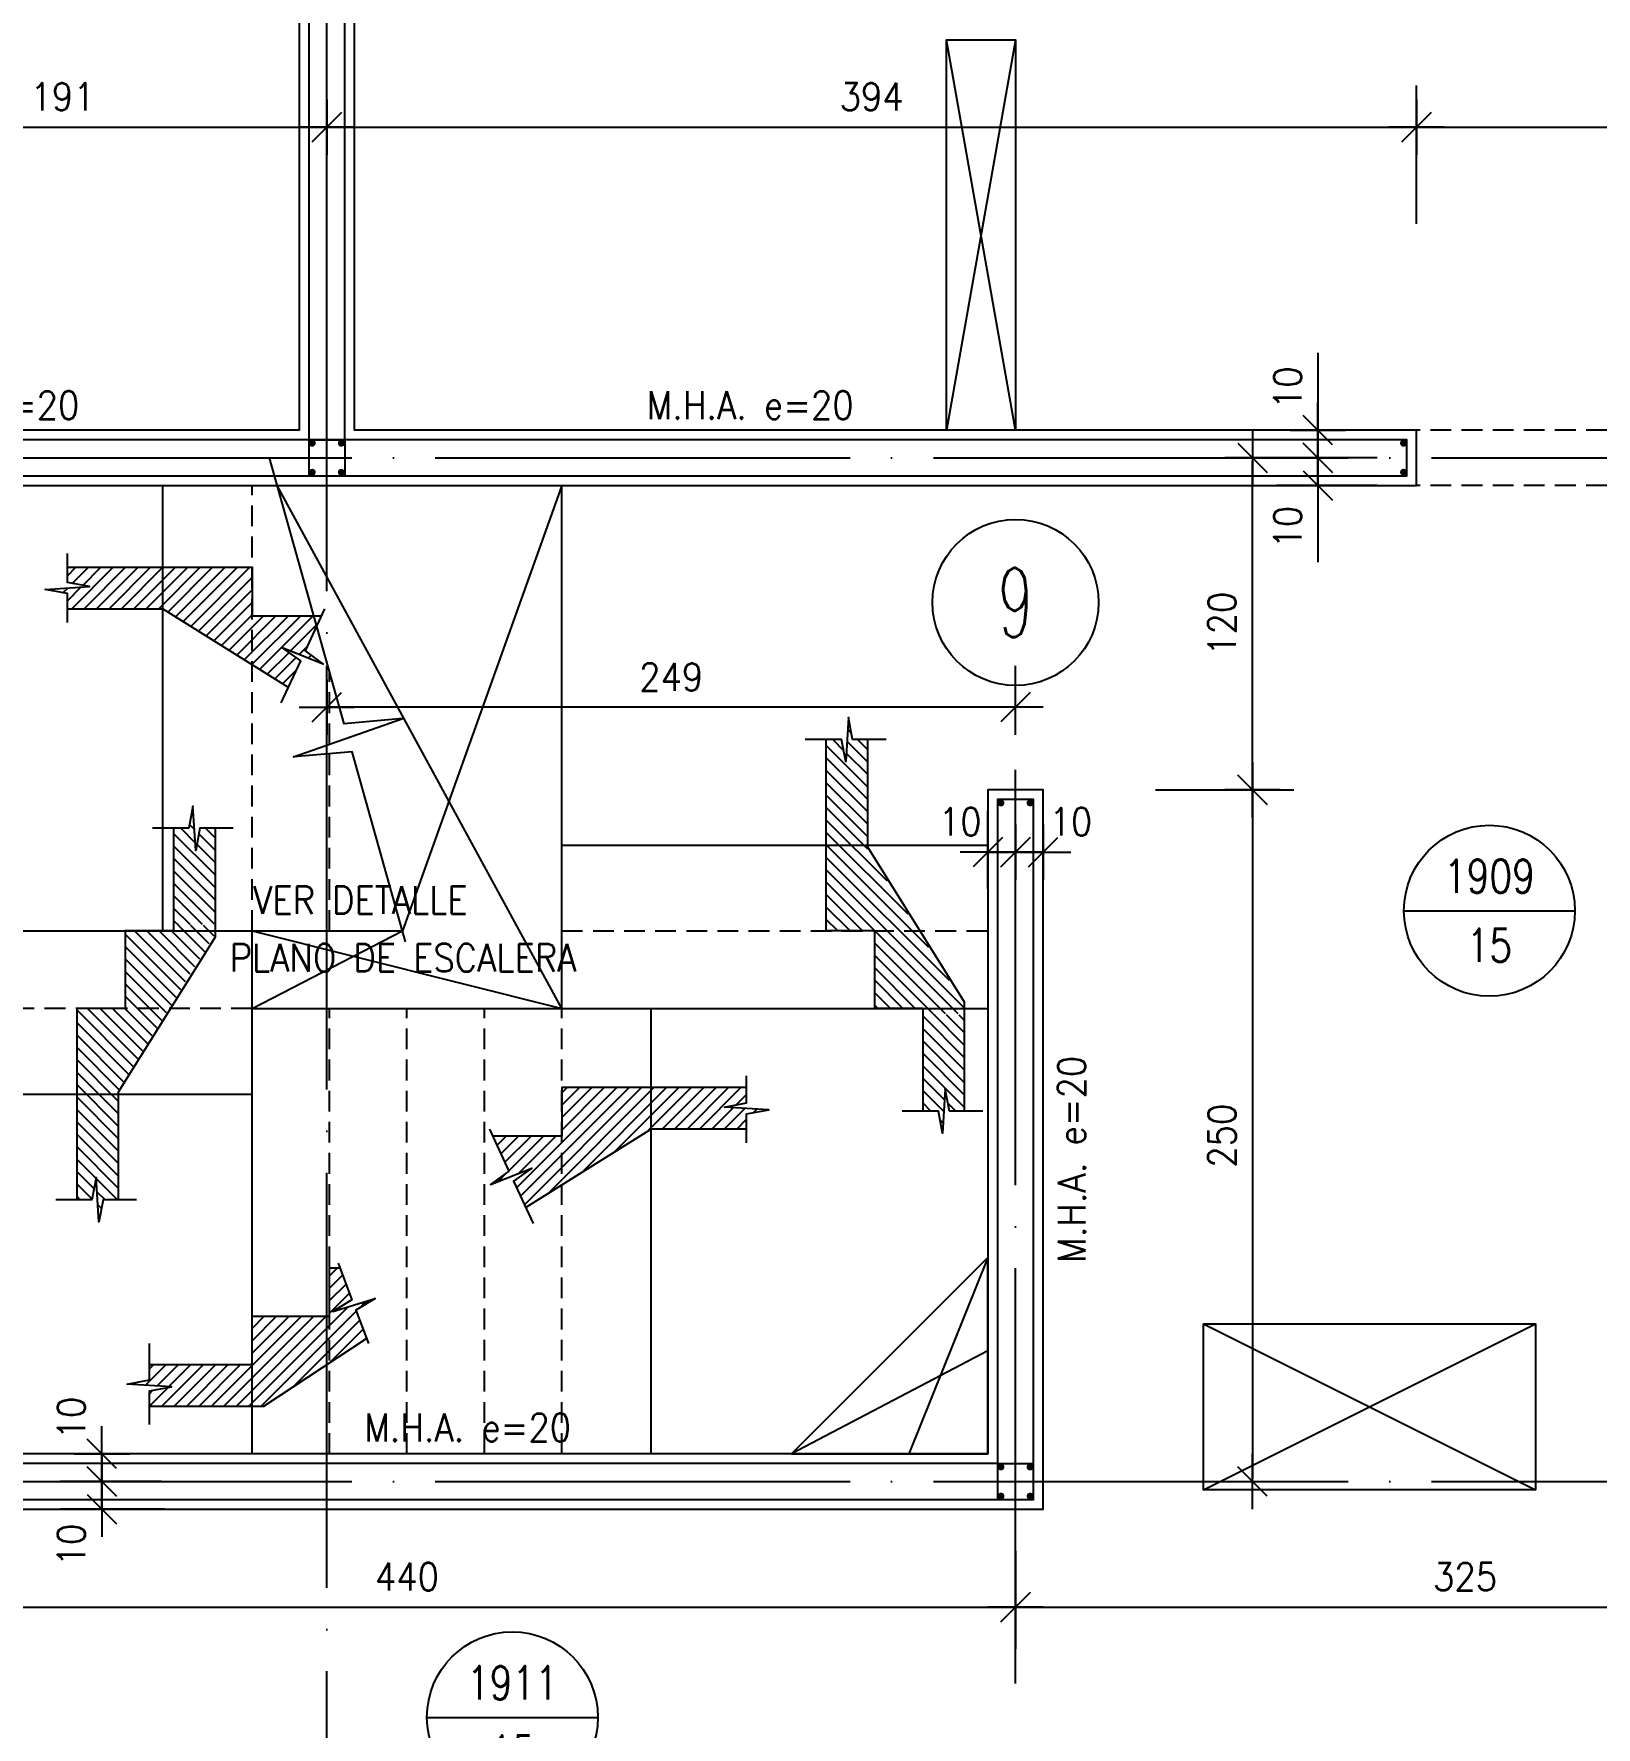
# Model space of a CAD drawing. Extents: x 2783 to 11950, y 3653 to 11429.
# Drawn here: x 5963 to 6527, y 5439 to 6051 of the extents above; entities that cross this region are included whole.
import ezdxf
from ezdxf.enums import TextEntityAlignment as Align

# ---------------------------------------------------------------- set-up
doc = ezdxf.new("R2010")
doc.units = 0
doc.header["$LTSCALE"] = 60
doc.header["$PDMODE"] = 1
doc.linetypes.add('EJES', pattern=[3, 2.5, -0.25, 0, -0.25])
doc.linetypes.add('HIDDEN2', pattern=[0.1875, 0.125, -0.0625])
doc.layers.get('0').update_dxf_attribs({"linetype": 'CONTINUOUS'})
doc.layers.get('DEFPOINTS').update_dxf_attribs({"linetype": 'CONTINUOUS'})
for name, color, linetype in [('CAJAP', 3, 'HIDDEN2'), ('COTAS', 3, 'CONTINUOUS'), ('CRUCES', 9, 'CONTINUOUS'), ('EJES', 1, 'EJES'), ('MALLA', 1, 'CONTINUOUS'), ('MUROS', 4, 'CONTINUOUS'), ('REFUERZOS', 3, 'HIDDEN2'), ('SECCION', 1, 'CONTINUOUS'), ('SHAFT', 1, 'CONTINUOUS'), ('TEXTOS', 2, 'CONTINUOUS'), ('VIGAS', 2, 'CONTINUOUS')]:
    doc.layers.add(name, color=color, linetype=linetype)
doc.layers.add('RLA-LOSAS', color=3, linetype='CONTINUOUS', lineweight=9)
doc.styles.add('COTAS', font='romans.shx', dxfattribs={"width": 0.9})
doc.styles.add('ROMANS', font='romans.shx', dxfattribs={"width": 0.9, "height": 10})
doc.dimstyles.new('50', dxfattribs={"dimtxt": 10, "dimasz": 1, "dimexe": 15, "dimexo": 0, "dimgap": 6, "dimtad": 1, "dimdec": 8, "dimdsep": 46, "dimtxsty": 'COTAS', "dimblk": '$COTA$', "dimcen": 0.09, "dimdle": 10, "dimclrd": 256, "dimclre": 256, "dimclrt": 2, "dimadec": 0, "dimazin": 0, "dimtfac": 1, "dimtdec": 8, "dimtmove": 0, "dimatfit": 2, "dimfxl": 35, "dimfxlon": 1, "dimtolj": 1, "dimarcsym": 0})

# ---------------------------------------------------------------- blocks, each defined once
blk = doc.blocks.new('$COTA$')
at = {"layer": 'COTAS'}
for p, q in [((0, -10), (0, 10)), ((10, 0), (-10, 0)), ((5.3, 5.3), (-5.3, -5.3))]:
    blk.add_line(p, q, dxfattribs=at)
blk = doc.blocks.new('*D28')
at = {"layer": 'COTAS', "lineweight": -2, "transparency": 16777216}
for p, q in [((5877.46, 5502.7), (5877.46, 5467.31)), ((6317.46, 5502.7), (6317.46, 5467.31)), ((5878.46, 5482.31), (6316.46, 5482.31))]:
    blk.add_line(p, q, dxfattribs=at)
at = {"layer": 'DEFPOINTS', "color": 0, "transparency": 16777216}
for p in [(5877.46, 5502.7), (6317.46, 5502.7), (6317.46, 5482.31)]:
    blk.add_point(p, dxfattribs=at)
at = {"layer": 'COTAS', "lineweight": -2, "transparency": 16777216, "rotation": 180}
blk.add_blockref('$COTA$', (5877.46, 5482.31), dxfattribs=at)
at = {"layer": 'COTAS', "lineweight": -2, "transparency": 16777216}
blk.add_blockref('$COTA$', (6317.46, 5482.31), dxfattribs=at)
at = {"layer": 'COTAS', "color": 2, "transparency": 16777216, "insert": (6097.46, 5493.31), "char_height": 10, "attachment_point": 5, "style": 'COTAS'}
blk.add_mtext('\\A1;440', dxfattribs=at)
blk = doc.blocks.new('*D30')
at = {"layer": 'COTAS', "lineweight": -2, "transparency": 16777216}
for p, q in [((6368.11, 5777.71), (6418.11, 5777.71)), ((6403.11, 5776.71), (6403.11, 5528.71)), ((6368.11, 5527.71), (6418.11, 5527.71))]:
    blk.add_line(p, q, dxfattribs=at)
at = {"layer": 'DEFPOINTS', "color": 0, "transparency": 16777216}
for p in [(6327.46, 5777.71), (6327.46, 5527.71), (6403.11, 5527.71)]:
    blk.add_point(p, dxfattribs=at)
at = {"layer": 'COTAS', "lineweight": -2, "transparency": 16777216}
for p, rotation in [((6403.11, 5777.71), 90), ((6403.11, 5527.71), 270)]:
    blk.add_blockref('$COTA$', p, dxfattribs=dict(at, rotation=rotation))
at = {"layer": 'COTAS', "color": 2, "transparency": 16777216, "insert": (6392.11, 5652.71), "char_height": 10, "attachment_point": 5, "rotation": 90, "style": 'COTAS'}
blk.add_mtext('\\A1;250', dxfattribs=at)
blk = doc.blocks.new('*D57')
at = {"layer": 'COTAS', "lineweight": -2, "transparency": 16777216}
for p, q in [((5877.46, 5982.23), (5877.46, 6032.23)), ((6068.46, 5982.23), (6068.46, 6032.23)), ((5878.46, 6017.23), (6067.46, 6017.23))]:
    blk.add_line(p, q, dxfattribs=at)
at = {"layer": 'DEFPOINTS', "color": 0, "transparency": 16777216}
for p in [(6068.46, 6017.23), (5877.46, 5974.07), (6068.46, 5974.4)]:
    blk.add_point(p, dxfattribs=at)
at = {"layer": 'COTAS', "lineweight": -2, "transparency": 16777216, "rotation": 180}
blk.add_blockref('$COTA$', (5877.46, 6017.23), dxfattribs=at)
at = {"layer": 'COTAS', "lineweight": -2, "transparency": 16777216}
blk.add_blockref('$COTA$', (6068.46, 6017.23), dxfattribs=at)
at = {"layer": 'COTAS', "color": 2, "transparency": 16777216, "insert": (5972.96, 6028.23), "char_height": 10, "attachment_point": 5, "style": 'COTAS'}
blk.add_mtext('\\A1;191', dxfattribs=at)
blk = doc.blocks.new('*D58')
at = {"layer": 'COTAS', "lineweight": -2, "transparency": 16777216}
for p, q in [((6068.46, 5982.23), (6068.46, 6032.23)), ((6462.46, 5982.23), (6462.46, 6032.23)), ((6069.46, 6017.23), (6461.46, 6017.23))]:
    blk.add_line(p, q, dxfattribs=at)
at = {"layer": 'DEFPOINTS', "color": 0, "transparency": 16777216}
for p in [(6462.46, 6017.23), (6068.46, 5974.4), (6462.46, 5974.4)]:
    blk.add_point(p, dxfattribs=at)
at = {"layer": 'COTAS', "lineweight": -2, "transparency": 16777216, "rotation": 180}
blk.add_blockref('$COTA$', (6068.46, 6017.23), dxfattribs=at)
at = {"layer": 'COTAS', "lineweight": -2, "transparency": 16777216}
blk.add_blockref('$COTA$', (6462.46, 6017.23), dxfattribs=at)
at = {"layer": 'COTAS', "color": 2, "transparency": 16777216, "insert": (6265.46, 6028.23), "char_height": 10, "attachment_point": 5, "style": 'COTAS'}
blk.add_mtext('\\A1;394', dxfattribs=at)
blk = doc.blocks.new('$EJE$')
at = {"color": 6}
blk.add_circle((0, 0), 30, dxfattribs=at)
at = {"color": 6, "style": 'COTAS', "width": 0.6}
blk.add_attdef('EJE', text='', height=25, dxfattribs=at).set_placement((0, 0), align=Align.MIDDLE)
blk = doc.blocks.new('*D117')
at = {"layer": 'COTAS', "lineweight": -2, "transparency": 16777216}
for p, q in [((6462.46, 5982.23), (6462.46, 6032.23)), ((6642.46, 5982.23), (6642.46, 6032.23)), ((6463.46, 6017.23), (6641.46, 6017.23))]:
    blk.add_line(p, q, dxfattribs=at)
at = {"layer": 'DEFPOINTS', "color": 0, "transparency": 16777216}
for p in [(6642.46, 6017.23), (6642.46, 5980.78), (6462.46, 5974.4)]:
    blk.add_point(p, dxfattribs=at)
at = {"layer": 'COTAS', "lineweight": -2, "transparency": 16777216, "rotation": 180}
blk.add_blockref('$COTA$', (6462.46, 6017.23), dxfattribs=at)
at = {"layer": 'COTAS', "lineweight": -2, "transparency": 16777216}
blk.add_blockref('$COTA$', (6642.46, 6017.23), dxfattribs=at)
at = {"layer": 'COTAS', "color": 2, "transparency": 16777216, "insert": (6552.46, 6028.23), "char_height": 10, "attachment_point": 5, "style": 'COTAS'}
blk.add_mtext('\\A1;180', dxfattribs=at)
blk = doc.blocks.new('*D122')
at = {"layer": 'COTAS', "lineweight": -2, "transparency": 16777216}
for p, q in [((6317.46, 5502.7), (6317.46, 5467.31)), ((6642.46, 5502.7), (6642.46, 5467.31)), ((6318.46, 5482.31), (6641.46, 5482.31))]:
    blk.add_line(p, q, dxfattribs=at)
at = {"layer": 'DEFPOINTS', "color": 0, "transparency": 16777216}
for p in [(6317.46, 5502.7), (6642.46, 5502.7), (6642.46, 5482.31)]:
    blk.add_point(p, dxfattribs=at)
at = {"layer": 'COTAS', "lineweight": -2, "transparency": 16777216, "rotation": 180}
blk.add_blockref('$COTA$', (6317.46, 5482.31), dxfattribs=at)
at = {"layer": 'COTAS', "lineweight": -2, "transparency": 16777216}
blk.add_blockref('$COTA$', (6642.46, 5482.31), dxfattribs=at)
at = {"layer": 'COTAS', "color": 2, "transparency": 16777216, "insert": (6479.96, 5493.31), "char_height": 10, "attachment_point": 5, "style": 'COTAS'}
blk.add_mtext('\\A1;325', dxfattribs=at)
blk = doc.blocks.new('*D127')
at = {"layer": 'COTAS', "lineweight": -2, "transparency": 16777216}
for p, q in [((6426.78, 5898.71), (6426.78, 5899.71)), ((6448.24, 5897.71), (6411.78, 5897.71)), ((6426.78, 5897.71), (6426.78, 5887.71)), ((6448.24, 5887.71), (6411.78, 5887.71)), ((6426.78, 5886.71), (6426.78, 5859.96))]:
    blk.add_line(p, q, dxfattribs=at)
at = {"layer": 'DEFPOINTS', "color": 0, "transparency": 16777216}
for p in [(6426.78, 5897.71), (6448.24, 5897.71), (6448.24, 5887.71)]:
    blk.add_point(p, dxfattribs=at)
at = {"layer": 'COTAS', "lineweight": -2, "transparency": 16777216}
for p, rotation in [((6426.78, 5897.71), 270), ((6426.78, 5887.71), 90)]:
    blk.add_blockref('$COTA$', p, dxfattribs=dict(at, rotation=rotation))
at = {"layer": 'COTAS', "color": 2, "transparency": 16777216, "insert": (6415.78, 5872.61), "char_height": 10, "attachment_point": 5, "rotation": 90, "style": 'COTAS'}
blk.add_mtext('\\A1;10', dxfattribs=at)
blk = doc.blocks.new('*D128')
at = {"layer": 'COTAS', "lineweight": -2, "transparency": 16777216}
for p, q in [((6426.78, 5935.63), (6426.78, 5907.71)), ((6449.6, 5907.71), (6411.78, 5907.71)), ((6426.78, 5908.71), (6426.78, 5909.71)), ((6426.78, 5897.71), (6426.78, 5907.71)), ((6426.78, 5897.71), (6426.78, 5907.71)), ((6448.24, 5897.71), (6411.78, 5897.71)), ((6426.78, 5896.71), (6426.78, 5895.71))]:
    blk.add_line(p, q, dxfattribs=at)
at = {"layer": 'DEFPOINTS', "color": 0, "transparency": 16777216}
for p in [(6426.78, 5907.71), (6449.6, 5907.71), (6448.24, 5897.71)]:
    blk.add_point(p, dxfattribs=at)
at = {"layer": 'COTAS', "lineweight": -2, "transparency": 16777216}
for p, rotation in [((6426.78, 5907.71), 270), ((6426.78, 5897.71), 90)]:
    blk.add_blockref('$COTA$', p, dxfattribs=dict(at, rotation=rotation))
at = {"layer": 'COTAS', "color": 2, "transparency": 16777216, "insert": (6415.78, 5922.99), "char_height": 10, "attachment_point": 5, "rotation": 90, "style": 'COTAS'}
blk.add_mtext('\\A1;10', dxfattribs=at)
blk = doc.blocks.new('*D163')
at = {"layer": 'COTAS', "lineweight": -2, "transparency": 16777216}
for p, q in [((6317.46, 5743.21), (6317.46, 5770.2)), ((6327.46, 5741.86), (6327.46, 5770.2)), ((6316.46, 5755.2), (6315.46, 5755.2)), ((6317.46, 5755.2), (6327.46, 5755.2)), ((6328.46, 5755.2), (6329.46, 5755.2))]:
    blk.add_line(p, q, dxfattribs=at)
at = {"layer": 'DEFPOINTS', "color": 0, "transparency": 16777216}
for p in [(6327.46, 5755.2), (6317.46, 5743.21), (6327.46, 5741.86)]:
    blk.add_point(p, dxfattribs=at)
at = {"layer": 'COTAS', "lineweight": -2, "transparency": 16777216}
blk.add_blockref('$COTA$', (6317.46, 5755.2), dxfattribs=at)
at = {"layer": 'COTAS', "lineweight": -2, "transparency": 16777216, "rotation": 180}
blk.add_blockref('$COTA$', (6327.46, 5755.2), dxfattribs=at)
at = {"layer": 'COTAS', "color": 2, "transparency": 16777216, "insert": (6337.46, 5766.2), "char_height": 10, "attachment_point": 5, "style": 'COTAS'}
blk.add_mtext('\\A1;10', dxfattribs=at)
blk = doc.blocks.new('*D166')
at = {"layer": 'COTAS', "lineweight": -2, "transparency": 16777216}
for p, q in [((6068.46, 5806.57), (6068.46, 5822.52)), ((6317.46, 5806.57), (6317.46, 5822.52)), ((6316.46, 5807.52), (6069.46, 5807.52))]:
    blk.add_line(p, q, dxfattribs=at)
at = {"layer": 'DEFPOINTS', "color": 0, "transparency": 16777216}
for p in [(6068.46, 5807.52), (6068.46, 5806.57), (6317.46, 5806.57)]:
    blk.add_point(p, dxfattribs=at)
at = {"layer": 'COTAS', "lineweight": -2, "transparency": 16777216, "rotation": 180}
blk.add_blockref('$COTA$', (6068.46, 5807.52), dxfattribs=at)
at = {"layer": 'COTAS', "lineweight": -2, "transparency": 16777216}
blk.add_blockref('$COTA$', (6317.46, 5807.52), dxfattribs=at)
at = {"layer": 'COTAS', "color": 2, "transparency": 16777216, "insert": (6192.96, 5818.52), "char_height": 10, "attachment_point": 5, "style": 'COTAS'}
blk.add_mtext('\\A1;249', dxfattribs=at)
blk = doc.blocks.new('*D168')
at = {"layer": 'COTAS', "lineweight": -2, "transparency": 16777216}
for p, q in [((6307.46, 5741.86), (6307.46, 5770.2)), ((6317.46, 5743.21), (6317.46, 5770.2)), ((6306.46, 5755.2), (6305.46, 5755.2)), ((6317.46, 5755.2), (6307.46, 5755.2)), ((6318.46, 5755.2), (6319.46, 5755.2))]:
    blk.add_line(p, q, dxfattribs=at)
at = {"layer": 'DEFPOINTS', "color": 0, "transparency": 16777216}
for p in [(6307.46, 5755.2), (6307.46, 5741.86), (6317.46, 5743.21)]:
    blk.add_point(p, dxfattribs=at)
at = {"layer": 'COTAS', "lineweight": -2, "transparency": 16777216}
blk.add_blockref('$COTA$', (6307.46, 5755.2), dxfattribs=at)
at = {"layer": 'COTAS', "lineweight": -2, "transparency": 16777216, "rotation": 180}
blk.add_blockref('$COTA$', (6317.46, 5755.2), dxfattribs=at)
at = {"layer": 'COTAS', "color": 2, "transparency": 16777216, "insert": (6297.46, 5766.2), "char_height": 10, "attachment_point": 5, "style": 'COTAS'}
blk.add_mtext('\\A1;10', dxfattribs=at)
blk = doc.blocks.new('*D183')
at = {"layer": 'COTAS', "lineweight": -2, "transparency": 16777216}
for p, q in [((5987.14, 5538.71), (5987.14, 5539.71)), ((6009.96, 5537.71), (5972.14, 5537.71)), ((5987.14, 5527.71), (5987.14, 5537.71)), ((6008.6, 5527.71), (5972.14, 5527.71)), ((5987.14, 5526.71), (5987.14, 5525.71))]:
    blk.add_line(p, q, dxfattribs=at)
at = {"layer": 'DEFPOINTS', "color": 0, "transparency": 16777216}
for p in [(5987.14, 5537.71), (6009.96, 5537.71), (6008.6, 5527.71)]:
    blk.add_point(p, dxfattribs=at)
at = {"layer": 'COTAS', "lineweight": -2, "transparency": 16777216}
for p, rotation in [((5987.14, 5537.71), 270), ((5987.14, 5527.71), 90)]:
    blk.add_blockref('$COTA$', p, dxfattribs=dict(at, rotation=rotation))
at = {"layer": 'COTAS', "color": 2, "transparency": 16777216, "insert": (5976.14, 5550.64), "char_height": 10, "attachment_point": 5, "rotation": 90, "style": 'COTAS'}
blk.add_mtext('\\A1;10', dxfattribs=at)
blk = doc.blocks.new('*D184')
at = {"layer": 'COTAS', "lineweight": -2, "transparency": 16777216}
for p, q in [((6008.6, 5527.71), (5972.14, 5527.71)), ((5987.14, 5528.71), (5987.14, 5529.71)), ((5987.14, 5527.71), (5987.14, 5517.71)), ((6009.96, 5517.71), (5972.14, 5517.71)), ((5987.14, 5516.71), (5987.14, 5515.71))]:
    blk.add_line(p, q, dxfattribs=at)
at = {"layer": 'DEFPOINTS', "color": 0, "transparency": 16777216}
for p in [(6008.6, 5527.71), (5987.14, 5517.71), (6009.96, 5517.71)]:
    blk.add_point(p, dxfattribs=at)
at = {"layer": 'COTAS', "lineweight": -2, "transparency": 16777216}
for p, rotation in [((5987.14, 5527.71), 270), ((5987.14, 5517.71), 90)]:
    blk.add_blockref('$COTA$', p, dxfattribs=dict(at, rotation=rotation))
at = {"layer": 'COTAS', "color": 2, "transparency": 16777216, "insert": (5976.14, 5504.77), "char_height": 10, "attachment_point": 5, "rotation": 90, "style": 'COTAS'}
blk.add_mtext('\\A1;10', dxfattribs=at)
blk = doc.blocks.new('LOSA')
at = {"color": 6, "linetype": 'Continuous'}
blk.add_line((-30.89, 0), (30.89, 0), dxfattribs=at)
at = {"color": 3, "linetype": 'Continuous'}
blk.add_circle((0, 0), 30.89, dxfattribs=at)
at = {"color": 2, "style": 'COTAS', "width": 0.8}
for tag, p in [('NUMERO', (0, 12.5)), ('E', (0, -12.5))]:
    blk.add_attdef(tag, text='', height=12, dxfattribs=at).set_placement(p, align=Align.MIDDLE)
at = {"layer": 'RLA-LOSAS', "style": 'COTAS', "flags": 1}
blk.add_attdef('DIRVER', text='', height=8.09, rotation=90, dxfattribs=at).set_placement((-30.45, 39.97), align=Align.MIDDLE)
at = {"layer": 'RLA-LOSAS', "linetype": 'ByBlock', "style": 'COTAS', "flags": 1}
blk.add_attdef('CUAVER', text='', height=8.09, rotation=90, dxfattribs=at).set_placement((-49.66, -4.86), align=Align.MIDDLE)
at = {"layer": 'RLA-LOSAS', "style": 'COTAS', "flags": 1}
blk.add_attdef('DIRHOR', text='', height=8.09, dxfattribs=at).set_placement((37.86, -29.26), align=Align.MIDDLE)
at = {"layer": 'RLA-LOSAS', "linetype": 'ByBlock', "style": 'COTAS', "flags": 1}
blk.add_attdef('CUAHOR', text='', height=8.09, dxfattribs=at).set_placement((-9.45, -47.67), align=Align.MIDDLE)
at = {"layer": 'RLA-LOSAS', "style": 'COTAS', "width": 0.7, "flags": 1}
blk.add_attdef('CONTRAFLECHA', text='', height=10, dxfattribs=at).set_placement((0, -67.5), align=Align.MIDDLE)
blk = doc.blocks.new('*D186')
at = {"layer": 'COTAS', "lineweight": -2, "transparency": 16777216}
for p, q in [((6368.11, 5897.71), (6418.11, 5897.71)), ((6403.11, 5778.71), (6403.11, 5896.71)), ((6368.11, 5777.71), (6418.11, 5777.71))]:
    blk.add_line(p, q, dxfattribs=at)
at = {"layer": 'DEFPOINTS', "color": 0, "transparency": 16777216}
for p in [(6368.11, 5897.71), (6403.11, 5897.71), (6368.11, 5777.71)]:
    blk.add_point(p, dxfattribs=at)
at = {"layer": 'COTAS', "lineweight": -2, "transparency": 16777216}
for p, rotation in [((6403.11, 5897.71), 90), ((6403.11, 5777.71), 270)]:
    blk.add_blockref('$COTA$', p, dxfattribs=dict(at, rotation=rotation))
at = {"layer": 'COTAS', "color": 2, "transparency": 16777216, "insert": (6392.11, 5837.71), "char_height": 10, "attachment_point": 5, "rotation": 90, "style": 'COTAS'}
blk.add_mtext('\\A1;120', dxfattribs=at)

msp = doc.modelspace()

# ---------------------------------------------------------------- hatches: boundary and pattern name
at = {"layer": 'SECCION'}
h = msp.add_hatch(dxfattribs=at)
h.set_pattern_fill('ANSI31', color=9)
h.set_pattern_definition([(45, (-114726.9315, -71005.0008), (-2.24506403, 2.24506403), [])])
h.paths.add_polyline_path([(6009.15391292, 5843.11697482), (6009.15391292, 5858.11697482), (6041.45585631, 5858.11697482), (6041.45585631, 5822.92826019)])
h.paths.add_polyline_path([(5974.68267339, 5852.61697482), (5974.68267339, 5858.11697482), (6009.15391292, 5858.11697482), (6009.15391292, 5843.11697482), (5974.68267339, 5843.11697482), (5974.68267339, 5848.61697482), (5966.68267339, 5850.11697482), (5982.68267339, 5851.11697482)])
h.paths.add_polyline_path([(6066.49854055, 5840.61697482), (6060.59057828, 5827.89003778), (6067.21528044, 5823.16105045), (6052.28165903, 5828.99088334), (6058.9063612, 5824.261896), (6054.50214493, 5814.77432981), (6041.45585631, 5822.92826019), (6041.45585631, 5840.61697482)])
h = msp.add_hatch(dxfattribs=at)
h.set_pattern_fill('ANSI31', color=9, angle=90)
h.set_pattern_definition([(135, (1518.405, -5), (-2.245064, -2.245064), [])])
h.paths.add_polyline_path([(6264.05129556, 5795.87691061), (6258.55129556, 5795.87691061), (6257.05129556, 5803.87691061), (6256.05129556, 5787.87691061), (6254.55129556, 5795.87691061), (6249.05129556, 5795.87691061), (6249.05129556, 5757.70691493), (6264.05129556, 5757.70691493)])
h.paths.add_polyline_path([(6264.05129556, 5756.00885833), (6264.05129556, 5757.70691493), (6249.05129556, 5757.70691493), (6249.05129556, 5726.70691493), (6266.55129556, 5726.70691493), (6282.36501018, 5726.70691493)])
h.paths.add_polyline_path([(6266.55129556, 5698.70691493), (6284.05129556, 5698.70691493), (6284.05129556, 5696.70691493), (6284.38162876, 5696.70691493), (6299.05129556, 5696.20691493), (6299.05129556, 5700.00885833), (6282.36501018, 5726.70691493), (6266.55129556, 5726.70691493)])
h.paths.add_polyline_path([(6293.55129556, 5661.60086144), (6299.05129556, 5661.60086144), (6299.05129556, 5696.70691493), (6284.05129556, 5696.70691493), (6284.05129556, 5661.60086144), (6289.55129556, 5661.60086144), (6291.05129556, 5653.60086144), (6292.05129556, 5669.60086144)])
h = msp.add_hatch(dxfattribs=at)
h.set_pattern_fill('ANSI31', color=9, angle=270)
h.set_pattern_definition([(315, (10743.7156, 11430.4138), (2.245064, 2.245064), [])])
h.paths.add_polyline_path([(5993.06949299, 5629.53691925), (5987.56949299, 5629.53691925), (5986.06949299, 5621.53691925), (5985.06949299, 5637.53691925), (5983.56949299, 5629.53691925), (5978.06949299, 5629.53691925), (5978.06949299, 5667.70691493), (5993.06949299, 5667.70691493)])
h.paths.add_polyline_path([(5993.06949299, 5669.40497154), (5993.06949299, 5667.70691493), (5978.06949299, 5667.70691493), (5978.06949299, 5698.70691493), (5995.56949299, 5698.70691493), (6011.38320762, 5698.70691493)])
h.paths.add_polyline_path([(6013.06949299, 5728.70691493), (6013.06949299, 5726.70691493), (5995.56949299, 5726.70691493), (5995.56949299, 5698.70691493), (6011.38320762, 5698.70691493), (6028.06949299, 5725.40497154), (6028.06949299, 5729.20691493), (6013.3998262, 5728.70691493)])
h.paths.add_polyline_path([(6018.56949299, 5763.81296842), (6013.06949299, 5763.81296842), (6013.06949299, 5728.70691493), (6028.06949299, 5728.70691493), (6028.06949299, 5763.81296842), (6022.56949299, 5763.81296842), (6021.06949299, 5755.81296842), (6020.06949299, 5771.81296842)])
h = msp.add_hatch(dxfattribs=at)
h.set_pattern_fill('ANSI31', color=9)
h.set_pattern_definition([(45, (-114751.464, -71193.0487), (-2.24506403, 2.24506403), [])])
h.paths.add_polyline_path([(6185.75779971, 5655.06903631), (6185.75779971, 5670.06903631), (6153.45585631, 5670.06903631), (6153.45585631, 5634.88032169)])
h.paths.add_polyline_path([(6220.22903924, 5664.56903631), (6220.22903924, 5670.06903631), (6185.75779971, 5670.06903631), (6185.75779971, 5655.06903631), (6220.22903924, 5655.06903631), (6220.22903924, 5660.56903631), (6228.22903924, 5662.06903631), (6212.22903924, 5663.06903631)])
h.paths.add_polyline_path([(6128.41317207, 5652.56903631), (6134.32113435, 5639.84209928), (6127.69643218, 5635.11311194), (6142.6300536, 5640.94294483), (6136.00535143, 5636.21395749), (6140.4095677, 5626.7263913), (6153.45585631, 5634.88032169), (6153.45585631, 5652.56903631)])
h = msp.add_hatch(dxfattribs=at)
h.set_pattern_fill('ANSI31', color=9)
h.set_pattern_definition([(45, (-3437.47, -1215.2493), (-2.245064, 2.245064), [])])
h.paths.add_polyline_path([(6082.87911646, 5579.40839652), (6078.98755644, 5589.65913399), (6085.93434413, 5593.90084837), (6070.62108372, 5589.1570044), (6077.56787141, 5593.39871878), (6073.17970156, 5604.95757355), (6069.45585631, 5604.95757355), (6069.45585631, 5587.45757355), (6041.45585631, 5587.45757355), (6041.45585631, 5569.95757355), (6004.34980282, 5569.95757355), (6004.34980282, 5564.45757355), (5996.34980282, 5562.95757355), (6012.34980282, 5561.95757355), (6004.34980282, 5560.45757355), (6004.34980282, 5554.95757355), (6045.75779971, 5554.95757355)])

# ---------------------------------------------------------------- linework, layer by layer
at = {"layer": 'CAJAP'}
for p, q in [((6041.45585631, 5726.70691493), (6041.45585631, 5887.70691493)), ((6069.45585631, 5726.70691493), (6069.45585631, 5820.39690654)), ((6153.45585631, 5726.70691493), (6307.45585631, 5726.70691493)), ((6041.45585631, 5698.70691493), (5887.45585631, 5698.70691493)), ((6069.45585631, 5537.70691493), (6069.45585631, 5698.70691493)), ((6097.45585631, 5537.70691493), (6097.45585631, 5698.70691493)), ((6125.45585631, 5537.70691493), (6125.45585631, 5698.70691493)), ((6153.45585631, 5537.70691493), (6153.45585631, 5698.70691493))]:
    msp.add_line(p, q, dxfattribs=at)
at = {"layer": 'CRUCES'}
for p, q in [((6317.45585631, 6048.70691493), (6292.45585631, 5907.70691493)), ((6317.45585631, 5907.70691493), (6292.45585631, 6048.70691493)), ((6153.45585631, 5698.70691493), (6050.516682, 5887.70691493)), ((6153.45585631, 5887.70691493), (6095.81762814, 5726.70691493)), ((6041.45585631, 5726.70691493), (6153.45585631, 5698.70691493)), ((6041.45585631, 5698.70691493), (6095.81762814, 5726.70691493)), ((6307.45585631, 5608.70691493), (6278.87083097, 5537.70691493)), ((6385.45585631, 5524.70691493), (6505.45585631, 5584.70691493)), ((6385.45585631, 5584.70691493), (6505.45585631, 5524.70691493)), ((6307.45585631, 5574.99073973), (6236.45585631, 5537.70691493))]:
    msp.add_line(p, q, dxfattribs=at)
msp.add_lwpolyline([(6096.9369058, 5722.72899131), (6077.59798034, 5791.45971915), (6056.3983248, 5789.56938681), (6095.96460089, 5803.4186852), (6074.76494535, 5801.52835286), (6047.70295864, 5897.70691493)], dxfattribs=at)
at = {"layer": 'EJES'}
for points in [[(6068.45585631, 4408.70691493), (6068.45585631, 6873.70691493)], [(3946.45585631, 5897.70691493), (7047.45585631, 5897.70691493)], [(6317.45585631, 5454.78368837), (6317.45585631, 5815.41762306)], [(3946.45585631, 5527.70691493), (7047.45585631, 5527.70691493)]]:
    msp.add_lwpolyline(points, dxfattribs=at)
at = {"layer": 'MALLA'}
for p, q in [((6074.95585631, 5904.20691493), (6061.95585631, 5904.20691493)), ((6061.95585631, 5904.20691493), (6074.95585631, 5904.20691493)), ((6061.95585631, 5904.20691493), (6061.95585631, 5891.20691493)), ((6074.95585631, 5904.20691493), (6074.95585631, 5891.20691493)), ((6310.95585631, 5534.20691493), (6323.95585631, 5534.20691493)), ((6310.95585631, 5534.20691493), (6310.95585631, 5521.20691493))]:
    msp.add_line(p, q, dxfattribs=at)
msp.add_lwpolyline([(5870.95585631, 5891.20691493), (5870.95585631, 5534.20691493), (5674.95585631, 5534.20691493), (5674.95585631, 5521.20691493), (6323.95585631, 5521.20691493), (6323.95585631, 5774.20691493), (6310.95585631, 5774.20691493), (6310.95585631, 5534.20691493), (5883.95585631, 5534.20691493), (5883.95585631, 5891.20691493), (6458.95585631, 5891.20691493), (6458.95585631, 5904.20691493), (6074.95585631, 5904.20691493), (6074.95585631, 6425.20691493), (6061.95585631, 6425.20691493), (6061.95585631, 5904.20691493), (5674.95585631, 5904.20691493), (5674.95585631, 5891.20691493)], close=True, dxfattribs=at)
for points in [[(6062.58085631, 5902.95691493, 1.25, 1.25, -1), (6063.83085631, 5902.95691493, 1.25, 1.25, -1)], [(6062.58085631, 5902.95691493, 1.25, 1.25, -1), (6063.83085631, 5902.95691493, 1.25, 1.25, -1)], [(6073.08085631, 5902.95691493, 1.25, 1.25, -1), (6074.33085631, 5902.95691493, 1.25, 1.25, -1)], [(6073.08085631, 5902.95691493, 1.25, 1.25, -1), (6074.33085631, 5902.95691493, 1.25, 1.25, -1)], [(6457.08085631, 5902.95691493, 1.25, 1.25, -1), (6458.33085631, 5902.95691493, 1.25, 1.25, -1)], [(6062.58085631, 5892.45691493, 1.25, 1.25, -1), (6063.83085631, 5892.45691493, 1.25, 1.25, -1)], [(6073.08085631, 5892.45691493, 1.25, 1.25, -1), (6074.33085631, 5892.45691493, 1.25, 1.25, -1)], [(6457.08085631, 5892.45691493, 1.25, 1.25, -1), (6458.33085631, 5892.45691493, 1.25, 1.25, -1)], [(6311.58085631, 5772.95691493, 1.25, 1.25, -1), (6312.83085631, 5772.95691493, 1.25, 1.25, -1)], [(6322.08085631, 5772.95691493, 1.25, 1.25, -1), (6323.33085631, 5772.95691493, 1.25, 1.25, -1)], [(6311.58085631, 5532.95691493, 1.25, 1.25, -1), (6312.83085631, 5532.95691493, 1.25, 1.25, -1)], [(6322.08085631, 5532.95691493, 1.25, 1.25, -1), (6323.33085631, 5532.95691493, 1.25, 1.25, -1)], [(6311.58085631, 5522.45691493, 1.25, 1.25, -1), (6312.83085631, 5522.45691493, 1.25, 1.25, -1)], [(6322.08085631, 5522.45691493, 1.25, 1.25, -1), (6323.33085631, 5522.45691493, 1.25, 1.25, -1)]]:
    msp.add_lwpolyline(points, format="xyseb", close=True, dxfattribs=at)
at = {"layer": 'MUROS'}
msp.add_lwpolyline([(5867.45585631, 5887.70691493), (5867.45585631, 5537.70691493), (5671.45585631, 5537.70691493), (5671.45585631, 5517.70691493), (6327.45585631, 5517.70691493), (6327.45585631, 5777.70691493), (6307.45585631, 5777.70691493), (6307.45585631, 5537.70691493), (5887.45585631, 5537.70691493), (5887.45585631, 5887.70691493), (6462.45585631, 5887.70691493), (6462.45585631, 5907.70691493), (6078.45585631, 5907.70691493), (6078.45585631, 6428.70691493), (6058.45585631, 6428.70691493), (6058.45585631, 5907.70691493), (5671.45585631, 5907.70691493), (5671.45585631, 5887.70691493)], close=True, dxfattribs=at)
at = {"layer": 'REFUERZOS'}
for p, q in [((6632.45585631, 5907.70691493), (6462.45585631, 5907.70691493)), ((6632.45585631, 5887.70691493), (6462.45585631, 5887.70691493))]:
    msp.add_line(p, q, dxfattribs=at)
at = {"layer": 'SECCION', "color": 9}
for points in [[(5974.68267339, 5838.11697482), (5974.68267339, 5848.61697482), (5966.68267339, 5850.11697482), (5982.68267339, 5851.11697482), (5974.68267339, 5852.61697482), (5974.68267339, 5863.11697482)], [(6067.63971932, 5843.07530302), (6060.59057828, 5827.89003778), (6067.21528044, 5823.16105045), (6052.28165903, 5828.99088334), (6058.9063612, 5824.261896), (6051.85722016, 5809.07663076)], [(6270.64127973, 5795.87691061), (6258.55129556, 5795.87691061), (6257.05129556, 5803.87691061), (6256.05129556, 5787.87691061), (6254.55129556, 5795.87691061), (6241.45306395, 5795.87691061)], [(6034.65947716, 5763.81296842), (6022.56949299, 5763.81296842), (6021.06949299, 5755.81296842), (6020.06949299, 5771.81296842), (6018.56949299, 5763.81296842), (6005.47126138, 5763.81296842)], [(6220.22903924, 5650.06903631), (6220.22903924, 5660.56903631), (6228.22903924, 5662.06903631), (6212.22903924, 5663.06903631), (6220.22903924, 5664.56903631), (6220.22903924, 5674.31106043)], [(6305.64127973, 5661.60086144), (6293.55129556, 5661.60086144), (6292.05129556, 5669.60086144), (6291.05129556, 5653.60086144), (6289.55129556, 5661.60086144), (6276.45306395, 5661.60086144)], [(6127.27199331, 5655.02736451), (6134.32113435, 5639.84209928), (6127.69643218, 5635.11311194), (6142.6300536, 5640.94294483), (6136.00535143, 5636.21395749), (6143.05449247, 5621.02869226)], [(5999.65947716, 5629.53691925), (5987.56949299, 5629.53691925), (5986.06949299, 5621.53691925), (5985.06949299, 5637.53691925), (5983.56949299, 5629.53691925), (5970.47126138, 5629.53691925)], [(6072.52520471, 5606.68158021), (6077.56787141, 5593.39871878), (6070.62108372, 5589.1570044), (6085.93434413, 5593.90084837), (6078.98755644, 5589.65913399), (6083.58154978, 5577.55812067)], [(6004.34980282, 5548.36758938), (6004.34980282, 5560.45757355), (6012.34980282, 5561.95757355), (5996.34980282, 5562.95757355), (6004.34980282, 5564.45757355), (6004.34980282, 5577.55580516)]]:
    msp.add_lwpolyline(points, dxfattribs=at)
at = {"layer": 'SECCION'}
for points in [[(5974.68267339, 5858.11697482), (6041.45585631, 5858.11697482), (6041.45585631, 5840.61697482), (6066.49854055, 5840.61697482)], [(5974.68267339, 5843.11697482), (6009.15391292, 5843.11697482), (6054.50214493, 5814.77432981)], [(6284.05129556, 5661.60086144), (6284.05129556, 5698.70691493), (6266.55129556, 5698.70691493), (6266.55129556, 5726.70691493), (6249.05129556, 5726.70691493), (6249.05129556, 5795.87691061)], [(6299.05129556, 5661.60086144), (6299.05129556, 5701.00885833), (6264.05129556, 5757.00885833), (6264.05129556, 5795.87691061)], [(6013.06949299, 5763.81296842), (6013.06949299, 5726.70691493), (5995.56949299, 5726.70691493), (5995.56949299, 5698.70691493), (5978.06949299, 5698.70691493), (5978.06949299, 5629.53691925)], [(6028.06949299, 5763.81296842), (6028.06949299, 5724.40497154), (5993.06949299, 5668.40497154), (5993.06949299, 5629.53691925)], [(6220.22903924, 5670.06903631), (6153.45585631, 5670.06903631), (6153.45585631, 5652.56903631), (6128.41317207, 5652.56903631)], [(6220.22903924, 5655.06903631), (6185.75779971, 5655.06903631), (6140.4095677, 5626.7263913)], [(6004.34980282, 5569.95757355), (6041.45585631, 5569.95757355), (6041.45585631, 5587.45757355), (6069.45585631, 5587.45757355), (6069.45585631, 5604.95757355), (6073.17970156, 5604.95757355)], [(6004.34980282, 5554.95757355), (6045.75779971, 5554.95757355), (6082.87911646, 5579.40839652)]]:
    msp.add_lwpolyline(points, dxfattribs=at)
at = {"layer": 'SHAFT'}
for points in [[(6317.45585631, 5907.70691493), (6292.45585631, 5907.70691493), (6292.45585631, 6048.70691493), (6317.45585631, 6048.70691493)], [(6307.45585631, 5537.70691493), (6307.45585631, 5608.70691493), (6236.45585631, 5537.70691493)], [(6385.45585631, 5584.70691493), (6505.45585631, 5584.70691493), (6505.45585631, 5524.70691493), (6385.45585631, 5524.70691493)]]:
    msp.add_lwpolyline(points, close=True, dxfattribs=at)
at = {"layer": 'VIGAS'}
for p, q in [((6009.15391292, 5726.70691493), (6009.15391292, 5887.70691493)), ((6153.45585631, 5726.70691493), (6153.45585631, 5887.70691493)), ((6153.45585631, 5757.70691493), (6307.45585631, 5757.70691493)), ((5887.45585631, 5726.70691493), (6041.45585631, 5726.70691493)), ((6041.45585631, 5726.70691493), (6095.81762814, 5726.70691493)), ((6041.45585631, 5698.70691493), (6041.45585631, 5726.70691493)), ((6153.45585631, 5698.70691493), (6153.45585631, 5726.70691493)), ((6041.45585631, 5537.70691493), (6041.45585631, 5698.70691493)), ((6041.45585631, 5698.70691493), (6153.45585631, 5698.70691493)), ((6153.45585631, 5698.70691493), (6307.45585631, 5698.70691493)), ((6185.75779971, 5537.70691493), (6185.75779971, 5698.70691493)), ((5887.45585631, 5667.70691493), (6041.45585631, 5667.70691493))]:
    msp.add_line(p, q, dxfattribs=at)

# ---------------------------------------------------------------- block references
for name, p, values in [('$EJE$', (6317.45585631, 5845.41762306), {'EJE': '9'}), ('LOSA', (6488.75608491, 5734.00871237), {'NUMERO': '1909', 'E': '15'}), ('LOSA', (6135.56172369, 5442.49665451), {'NUMERO': '1911', 'E': '15'})]:
    msp.add_blockref(name, p).add_auto_attribs(values)

# ---------------------------------------------------------------- texts
at = {"layer": 'TEXTOS', "style": 'ROMANS', "width": 0.9}
for s, p in [('M.H.A. e=20', (5941.59252502, 5916.70691493)), ('M.H.A. e=20', (6221.50314296, 5916.70691493)), ('VER DETALLE  ', (6086.74570664, 5737.868012)), (' PLANO DE ESCALERA', (6092.92107738, 5716.98119852)), ('M.H.A. e=20', (6119.36834038, 5547.24799944))]:
    msp.add_text(s, height=10, dxfattribs=at).set_placement(p, align=Align.MIDDLE)
msp.add_text('M.H.A. e=20', height=10, rotation=90, dxfattribs=at).set_placement((6337.765397, 5644.16166593), align=Align.MIDDLE)

# ---------------------------------------------------------------- dimensions: what is measured, and where the dimension line sits
at = {"layer": 'COTAS'}
for base, p1, p2, picture, middle in [((6068.4558563143, 6017.2344090487), (5877.4558563143, 5974.0705020659), (6068.4558563143, 5974.397539949), '*D57', (5972.9558563143, 6028.2344090487)), ((6462.4558563143, 6017.2344090487), (6068.4558563143, 5974.397539949), (6462.4558563143, 5974.397539949), '*D58', (6265.4558563143, 6028.2344090487)), ((6317.4558563143, 5482.3140779165), (5877.4558563143, 5502.6974964591), (6317.4558563143, 5502.6974964591), '*D28', (6097.4558563143, 5493.3140779165))]:
    dim = msp.add_linear_dim(base=base, p1=p1, p2=p2, dimstyle='50', override={"dimtmove": 1}, dxfattribs=at)
    dim.commit()
    dim.dimension.update_dxf_attribs({"geometry": picture, "text_midpoint": middle})
for base, p1, p2, picture, middle in [((6642.4558563143, 6017.2344090487), (6462.4558563143, 5974.397539949), (6642.4558563143, 5980.7824268815), '*D117', (6552.4558563143, 6028.2344090487)), ((6068.4558563143, 5807.5242157274), (6317.4558563143, 5806.5731736584), (6068.4558563143, 5806.5731736584), '*D166', (6192.9558563143, 5818.5242157274)), ((6642.4558563143, 5482.3140779165), (6317.4558563143, 5502.6974964591), (6642.4558563143, 5502.6974964591), '*D122', (6479.9558563143, 5493.3140779165))]:
    dim = msp.add_linear_dim(base=base, p1=p1, p2=p2, dimstyle='50', dxfattribs=at)
    dim.commit()
    dim.dimension.update_dxf_attribs({"geometry": picture, "text_midpoint": middle})
for base, p1, p2, angle, picture, middle in [((6426.7835275346, 5907.7069149326), (6448.2400260763, 5897.7069149326), (6449.5978136464, 5907.7069149326), 90, '*D128', (6426.7835275346, 5922.9858342122)), ((6307.4558563143, 5755.1985667262), (6317.4558563143, 5743.2134438959), (6307.4558563143, 5741.8556563258), 180, '*D168', (6297.4558563143, 5755.1985667262)), ((5987.1441484822, 5537.7069149326), (6008.6006470238, 5527.7069149326), (6009.9584345939, 5537.7069149326), 90, '*D183', (5987.1441484822, 5550.6419267935)), ((5987.1441484822, 5517.7069149326), (6008.6006470238, 5527.7069149326), (6009.9584345939, 5517.7069149326), 270, '*D184', (5987.1441484822, 5504.7719030716))]:
    dim = msp.add_linear_dim(base=base, p1=p1, p2=p2, angle=angle, dimstyle='50', override={"dimtmove": 1}, dxfattribs=at)
    dim.commit()
    dim.dimension.update_dxf_attribs({"geometry": picture, "text_midpoint": middle, "dimtype": 160})
for base, p1, p2, picture, middle in [((6403.1137669525, 5897.7069149326), (6368.1137669525, 5777.7069149326), (6368.1137669525, 5897.7069149326), '*D186', (6392.1137669525, 5837.7069149326)), ((6403.1137669525, 5527.7069149326), (6327.4558563143, 5777.7069149326), (6327.4558563143, 5527.7069149326), '*D30', (6392.1137669525, 5652.7069149326))]:
    dim = msp.add_linear_dim(base=base, p1=p1, p2=p2, angle=90, dimstyle='50', dxfattribs=at)
    dim.commit()
    dim.dimension.update_dxf_attribs({"geometry": picture, "text_midpoint": middle})
dim = msp.add_linear_dim(base=(6426.7835275346, 5897.7069149326), p1=(6448.2400260763, 5887.7069149326), p2=(6448.2400260763, 5897.7069149326), angle=90, dimstyle='50', dxfattribs=at)
dim.commit()
dim.dimension.update_dxf_attribs({"geometry": '*D127', "text_midpoint": (6426.7835275346, 5872.6074060902), "dimtype": 160})
dim = msp.add_linear_dim(base=(6327.4558563143, 5755.1985667262), p1=(6317.4558563143, 5743.2134438959), p2=(6327.4558563143, 5741.8556563258), dimstyle='50', override={"dimtmove": 1}, dxfattribs=at)
dim.commit()
dim.dimension.update_dxf_attribs({"geometry": '*D163', "text_midpoint": (6337.4558563143, 5755.1985667262), "dimtype": 160})

doc.saveas('drawing.dxf')
